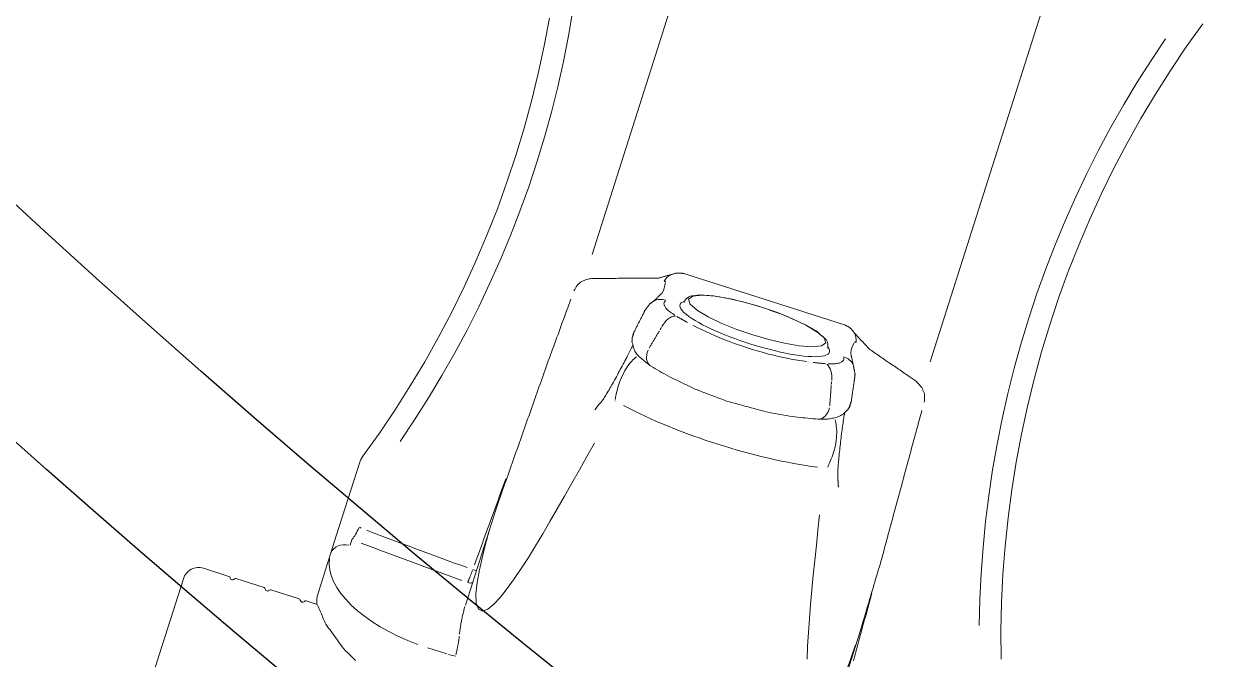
# Model space of a CAD drawing. Extents: x 309418 to 1212698, y 3438380 to 6877191.
# Drawn here: x 606468.345 to 606469.093, y 3438595.592 to 3438595.989 of the extents above; entities that cross this region are included whole.
import ezdxf

# ---------------------------------------------------------------- set-up
doc = ezdxf.new("R2010")
doc.units = 0
doc.header["$MEASUREMENT"] = 0
for name, color, linetype in [('DRAFT-LINES', 10, 'Continuous'), ('LA-FLOWERING-TREE', 221, 'Continuous'), ('LA-FURN-PERGOLA-POOL DECK-02', 32, 'Continuous')]:
    doc.layers.add(name, color=color, linetype=linetype)
doc.layers.add('LA-FURN-PG-LIMITS', color=1, linetype='Continuous', lineweight=5)
doc.layers.add('LA-FURN-PG-PLAY EQUIPMENT', color=160, linetype='Continuous', lineweight=5)

# ---------------------------------------------------------------- blocks, each defined once
blk = doc.blocks.new('A$C753A40E1')
at = {"linetype": 'Continuous'}
for p, q in [((58.6, 124.55, -9.55), (58.6, 98.55, -9.55)), ((41.384, 98.038, -9.55), (40.931, 98.012, -9.55)), ((42.731, 98.04, -9.55), (41.488, 98.04, -9.55)), ((50.153, 97.55, -9.55), (50.871, 97.55, -9.55)), ((51.329, 97.55, -9.55), (53.171, 97.55, -9.55)), ((53.629, 97.55, -9.55), (55.471, 97.55, -9.55)), ((55.929, 97.55, -9.55), (57.6, 97.55, -9.55)), ((50.3, 97.078, -9.55), (50.3, 94.287, -9.55)), ((17.3, 88.535, -9.55), (17.3, 94.786, -9.55)), ((41.3, 94.786, -9.55), (41.3, 88.535, -9.55)), ((50.3, 93.046, -9.55), (50.3, 94.287, -9.55)), ((49.3, 93.401, -9.55), (49.3, 93.037, -9.55)), ((50.3, 93.046, -9.55), (50.3, 88.34, -9.55)), ((24.6, 72.643, -9.55), (24.6, 72.546, -9.55)), ((34, 72.643, -9.55), (34, 72.546, -9.55)), ((18.217, 43.626, -9.55), (18.217, 71.505, -9.55)), ((40.383, 43.626, -9.55), (40.383, 71.505, -9.55)), ((34.571, 70.922, -9.55), (24.029, 70.922, -9.55))]:
    blk.add_line(p, q, dxfattribs=at)
for points in [[(46.799, 100.165), (46.954, 100.085), (47.108, 100.005), (47.263, 99.924), (47.417, 99.844), (47.572, 99.764), (47.726, 99.684), (47.848, 99.598), (47.964, 99.512), (48.081, 99.426), (48.197, 99.34), (48.313, 99.254), (48.43, 99.168), (48.546, 99.082), (48.663, 98.996), (48.779, 98.91), (48.896, 98.824), (49.012, 98.738), (49.129, 98.651), (49.245, 98.565), (49.32, 98.488), (49.385, 98.413), (49.45, 98.337), (49.516, 98.262), (49.581, 98.187), (49.646, 98.111), (49.712, 98.036), (49.777, 97.96), (49.842, 97.885), (49.908, 97.81), (49.973, 97.734), (50.038, 97.659), (50.103, 97.584), (50.169, 97.508), (50.201, 97.436), (50.221, 97.364), (50.24, 97.293), (50.26, 97.221), (50.28, 97.15), (50.3, 97.078)], [(40.93, 97.933), (40.934, 97.875), (40.938, 97.816), (40.942, 97.758), (40.947, 97.7), (40.952, 97.643), (40.957, 97.586), (40.963, 97.53), (40.968, 97.475), (40.974, 97.421), (40.98, 97.368), (40.986, 97.315), (40.992, 97.264), (40.999, 97.214), (41.005, 97.165), (41.012, 97.117), (41.018, 97.071), (41.025, 97.026), (41.032, 96.983), (41.038, 96.942), (41.045, 96.902), (41.052, 96.864), (41.059, 96.828), (41.066, 96.793), (41.072, 96.761)], [(41.103, 96.624), (41.118, 96.552), (41.133, 96.48), (41.147, 96.408), (41.16, 96.335), (41.173, 96.263), (41.185, 96.191), (41.197, 96.118), (41.208, 96.046), (41.218, 95.973), (41.228, 95.901), (41.237, 95.828), (41.245, 95.756), (41.253, 95.683), (41.261, 95.611), (41.267, 95.538), (41.273, 95.465), (41.279, 95.393), (41.284, 95.32), (41.288, 95.247), (41.291, 95.174), (41.294, 95.102), (41.297, 95.029), (41.298, 94.956), (41.299, 94.883)], [(21.922, 82.702), (21.727, 83.646), (21.532, 84.582), (21.339, 85.509), (21.145, 86.424), (20.95, 87.326), (20.754, 88.212), (20.556, 89.08), (20.353, 89.928), (20.146, 90.751), (19.931, 91.543)], [(17.388, 91.572), (17.34, 90.682), (17.312, 89.768)], [(41.288, 89.768), (41.26, 90.682), (41.212, 91.572), (41.138, 92.422), (41.032, 93.218), (40.885, 93.915), (40.691, 94.458), (40.45, 94.776), (40.179, 94.815), (39.898, 94.596), (39.626, 94.186), (39.368, 93.64), (39.124, 93.003), (38.892, 92.298), (38.669, 91.543), (38.454, 90.751), (38.247, 89.928), (38.044, 89.08), (37.846, 88.212), (37.65, 87.326), (37.455, 86.424), (37.261, 85.509), (37.068, 84.582), (36.873, 83.646), (36.678, 82.702)], [(41.535, 92.583), (41.537, 92.623), (41.538, 92.662), (41.54, 92.701), (41.543, 92.739), (41.545, 92.778), (41.547, 92.816), (41.55, 92.853), (41.552, 92.89), (41.555, 92.927), (41.558, 92.962), (41.561, 92.997), (41.563, 93.032), (41.566, 93.066), (41.57, 93.098), (41.573, 93.13), (41.576, 93.161), (41.579, 93.191), (41.583, 93.22), (41.586, 93.248), (41.589, 93.275), (41.593, 93.3), (41.596, 93.325), (41.6, 93.348), (41.603, 93.37)], [(17.14, 90.754), (17.15, 90.511), (17.16, 90.269), (17.17, 90.026), (17.18, 89.784), (17.19, 89.542), (17.2, 89.299), (17.21, 89.057), (17.22, 88.814), (17.23, 88.572), (17.24, 88.33), (17.25, 88.087), (17.26, 87.845), (17.27, 87.602), (17.28, 87.36), (17.29, 87.118), (17.3, 86.875), (17.309, 86.633), (17.319, 86.39)], [(41.286, 86.499), (41.295, 86.737), (41.304, 86.975), (41.314, 87.213), (41.324, 87.451), (41.333, 87.689), (41.343, 87.928), (41.353, 88.166), (41.363, 88.404), (41.372, 88.642), (41.382, 88.88), (41.392, 89.118), (41.402, 89.356), (41.412, 89.594), (41.422, 89.833), (41.432, 90.071), (41.442, 90.309), (41.452, 90.547), (41.462, 90.785), (41.472, 91.023), (41.481, 91.261), (41.491, 91.499), (41.501, 91.737), (41.51, 91.976), (41.52, 92.214)], [(17.796, 74.569), (17.788, 74.764), (17.78, 74.959), (17.771, 75.154), (17.763, 75.349), (17.755, 75.545), (17.746, 75.74), (17.738, 75.935), (17.73, 76.13), (17.722, 76.325), (17.713, 76.52), (17.705, 76.716), (17.697, 76.911), (17.688, 77.106), (17.68, 77.301), (17.672, 77.496), (17.663, 77.691), (17.655, 77.886), (17.647, 78.082), (17.639, 78.277), (17.63, 78.472), (17.622, 78.667), (17.614, 78.862), (17.605, 79.057), (17.597, 79.253), (17.589, 79.448), (17.58, 79.643), (17.572, 79.838), (17.564, 80.033), (17.556, 80.228), (17.547, 80.424), (17.539, 80.619), (17.531, 80.814), (17.522, 81.009), (17.514, 81.204), (17.506, 81.399), (17.497, 81.594), (17.489, 81.79), (17.481, 81.985), (17.473, 82.18), (17.464, 82.375), (17.456, 82.57), (17.448, 82.765), (17.439, 82.961), (17.431, 83.156), (17.423, 83.351), (17.414, 83.546), (17.406, 83.741), (17.398, 83.936), (17.39, 84.131), (17.382, 84.326), (17.378, 84.517), (17.374, 84.709), (17.371, 84.9), (17.367, 85.091), (17.363, 85.283), (17.36, 85.474), (17.356, 85.665), (17.352, 85.857), (17.348, 86.048), (17.345, 86.239), (17.341, 86.431), (17.337, 86.622), (17.334, 86.813), (17.33, 87.005), (17.326, 87.196), (17.322, 87.387), (17.319, 87.579), (17.315, 87.77), (17.311, 87.961), (17.307, 88.152), (17.304, 88.344), (17.3, 88.535)], [(41.3, 88.535), (41.294, 88.342), (41.288, 88.149), (41.282, 87.955), (41.275, 87.762), (41.269, 87.569), (41.263, 87.376), (41.257, 87.183), (41.251, 86.989), (41.245, 86.796), (41.238, 86.603), (41.232, 86.41), (41.226, 86.216), (41.22, 86.023), (41.214, 85.83), (41.208, 85.637), (41.202, 85.444), (41.195, 85.25), (41.189, 85.057), (41.183, 84.864), (41.177, 84.671), (41.171, 84.478), (41.165, 84.284), (41.158, 84.091), (41.152, 83.898), (41.146, 83.705), (41.14, 83.511), (41.134, 83.318), (41.128, 83.125), (41.122, 82.932), (41.115, 82.739), (41.109, 82.545), (41.103, 82.352), (41.097, 82.159), (41.091, 81.966), (41.085, 81.772), (41.078, 81.579), (41.072, 81.386), (41.066, 81.193), (41.06, 81), (41.054, 80.806), (41.048, 80.613), (41.042, 80.42), (41.035, 80.227), (41.029, 80.034), (41.023, 79.84), (41.017, 79.647), (41.011, 79.454), (41.005, 79.261), (40.998, 79.067), (40.992, 78.874), (40.984, 78.679), (40.975, 78.483), (40.967, 78.287), (40.958, 78.092), (40.95, 77.896), (40.941, 77.7), (40.932, 77.504), (40.924, 77.309), (40.915, 77.113), (40.907, 76.917), (40.898, 76.722), (40.89, 76.526), (40.881, 76.33), (40.872, 76.134), (40.864, 75.939), (40.855, 75.743), (40.847, 75.547), (40.838, 75.352), (40.829, 75.156), (40.821, 74.96), (40.812, 74.765), (40.804, 74.569)], [(8.379, 87.859), (8.921, 86.181), (9.418, 84.486), (9.868, 82.778), (10.273, 81.057), (10.63, 79.327), (10.94, 77.589), (11.202, 75.844), (11.417, 74.092), (11.585, 72.334), (11.704, 70.573), (11.776, 68.809), (11.8, 67.044), (11.776, 65.279), (11.704, 63.515), (11.584, 61.753), (11.416, 59.996), (11.201, 58.244), (10.938, 56.5), (10.628, 54.763), (10.271, 53.035), (9.867, 51.317), (9.417, 49.612), (8.921, 47.919), (8.379, 46.241)], [(47.398, 58.256), (47.183, 60.008), (47.015, 61.766), (46.896, 63.527), (46.824, 65.291), (46.8, 67.056), (46.824, 68.821), (46.896, 70.585), (47.016, 72.347), (47.184, 74.104), (47.399, 75.856), (47.662, 77.6), (47.972, 79.337), (48.329, 81.065), (48.733, 82.783), (49.183, 84.488), (49.679, 86.181), (50.221, 87.859)], [(10.311, 47.822), (10.766, 49.383), (11.181, 50.954), (11.558, 52.535), (11.896, 54.125), (12.195, 55.722), (12.454, 57.326), (12.673, 58.936), (12.853, 60.552), (12.993, 62.171), (13.094, 63.794), (13.154, 65.419), (13.174, 67.044), (13.154, 68.669), (13.094, 70.293), (12.994, 71.916), (12.855, 73.536), (12.675, 75.151), (12.456, 76.762), (12.197, 78.367), (11.898, 79.965), (11.56, 81.557), (11.182, 83.141), (10.766, 84.714), (10.312, 86.277)], [(48.289, 86.278), (47.834, 84.717), (47.419, 83.146), (47.042, 81.565), (46.704, 79.975), (46.405, 78.378), (46.146, 76.774), (45.927, 75.164), (45.747, 73.548), (45.607, 71.929), (45.506, 70.306), (45.446, 68.681), (45.426, 67.056), (45.446, 65.431), (45.506, 63.807), (45.606, 62.184), (45.745, 60.564), (45.925, 58.949), (46.144, 57.338)], [(21.511, 80.208), (21.503, 80.229), (21.495, 80.25), (21.487, 80.27), (21.479, 80.291), (21.471, 80.312), (21.463, 80.332), (21.455, 80.353), (21.446, 80.374), (21.438, 80.394), (21.43, 80.415), (21.422, 80.436), (21.414, 80.456), (21.406, 80.477), (21.398, 80.498), (21.39, 80.518), (21.381, 80.539), (21.373, 80.559), (21.365, 80.58), (21.357, 80.601), (21.349, 80.621), (21.341, 80.642), (21.333, 80.663), (21.325, 80.683), (21.316, 80.704)], [(22.347, 76.175), (22.336, 76.257), (22.325, 76.339), (22.314, 76.421), (22.304, 76.503), (22.293, 76.585), (22.276, 76.689), (22.257, 76.796), (22.239, 76.903), (22.22, 77.011), (22.202, 77.118), (22.184, 77.226), (22.163, 77.342), (22.139, 77.466), (22.115, 77.591), (22.092, 77.716), (22.068, 77.841), (22.044, 77.966), (22.019, 78.091), (21.995, 78.217), (21.97, 78.342), (21.945, 78.468), (21.92, 78.59), (21.896, 78.704), (21.872, 78.819), (21.848, 78.934), (21.824, 79.048), (21.801, 79.155), (21.779, 79.25), (21.756, 79.346), (21.734, 79.441), (21.712, 79.537), (21.69, 79.632), (21.669, 79.708), (21.65, 79.774), (21.63, 79.84), (21.611, 79.906), (21.591, 79.971), (21.572, 80.037), (21.553, 80.102), (21.54, 80.135), (21.526, 80.169), (21.513, 80.202), (21.506, 80.216)], [(21.513, 80.206), (21.513, 80.206), (21.513, 80.207), (21.513, 80.207), (21.513, 80.207), (21.512, 80.207), (21.512, 80.207), (21.512, 80.207), (21.512, 80.207), (21.512, 80.207), (21.512, 80.207), (21.512, 80.207), (21.512, 80.207), (21.512, 80.207), (21.512, 80.208), (21.512, 80.208), (21.512, 80.208), (21.512, 80.208), (21.512, 80.208), (21.512, 80.208), (21.512, 80.208), (21.512, 80.208), (21.511, 80.208), (21.511, 80.208), (21.511, 80.208)], [(37.094, 80.216), (37.084, 80.194), (37.073, 80.168), (37.062, 80.142), (37.045, 80.092), (37.028, 80.039), (37.01, 79.987), (36.993, 79.934), (36.972, 79.859), (36.951, 79.78), (36.93, 79.7), (36.909, 79.62), (36.888, 79.541), (36.867, 79.456), (36.844, 79.35), (36.821, 79.245), (36.797, 79.139), (36.774, 79.034), (36.751, 78.928), (36.728, 78.822), (36.704, 78.707), (36.679, 78.583), (36.654, 78.459), (36.629, 78.335), (36.605, 78.211), (36.58, 78.087), (36.555, 77.963), (36.531, 77.837), (36.508, 77.712), (36.484, 77.587), (36.46, 77.461), (36.437, 77.338), (36.417, 77.225), (36.396, 77.112), (36.376, 76.999), (36.356, 76.886), (36.339, 76.784), (36.325, 76.691), (36.311, 76.598), (36.297, 76.505), (36.283, 76.412), (36.271, 76.325), (36.262, 76.25), (36.253, 76.175)], [(37.089, 80.208), (37.089, 80.208), (37.089, 80.208), (37.088, 80.208), (37.088, 80.208), (37.088, 80.208), (37.088, 80.208), (37.088, 80.208), (37.088, 80.208), (37.088, 80.208), (37.088, 80.208), (37.088, 80.207), (37.088, 80.207), (37.088, 80.207), (37.088, 80.207), (37.088, 80.207), (37.088, 80.207), (37.088, 80.207), (37.088, 80.207), (37.088, 80.207), (37.087, 80.207), (37.087, 80.207), (37.087, 80.207), (37.087, 80.206), (37.087, 80.206)], [(37.284, 80.704), (37.276, 80.683), (37.269, 80.662), (37.261, 80.641), (37.254, 80.62), (37.246, 80.599), (37.239, 80.577), (37.231, 80.556), (37.224, 80.535), (37.216, 80.514), (37.209, 80.493), (37.201, 80.472), (37.194, 80.451), (37.186, 80.43), (37.179, 80.409), (37.171, 80.388), (37.164, 80.366), (37.156, 80.345), (37.149, 80.324), (37.141, 80.303), (37.134, 80.282), (37.123, 80.264), (37.111, 80.245), (37.1, 80.227), (37.089, 80.208)], [(22.793, 76.759), (22.744, 76.837), (22.694, 76.925), (22.643, 77.022), (22.591, 77.127), (22.539, 77.243), (22.49, 77.369), (22.444, 77.507), (22.403, 77.653), (22.366, 77.805), (22.334, 77.962), (22.308, 78.122), (22.287, 78.282), (22.272, 78.441), (22.263, 78.596), (22.261, 78.745), (22.263, 78.888), (22.268, 79.023), (22.276, 79.149), (22.285, 79.268), (22.295, 79.377), (22.305, 79.477), (22.316, 79.567), (22.326, 79.647), (22.335, 79.717)], [(36.265, 79.717), (36.274, 79.647), (36.284, 79.567), (36.295, 79.477), (36.305, 79.377), (36.315, 79.268), (36.324, 79.149), (36.332, 79.022), (36.337, 78.888), (36.339, 78.745), (36.337, 78.596), (36.328, 78.441), (36.313, 78.282), (36.292, 78.122), (36.266, 77.962), (36.234, 77.805), (36.197, 77.653), (36.156, 77.507), (36.11, 77.369), (36.061, 77.242), (36.009, 77.127), (35.957, 77.022), (35.906, 76.925), (35.855, 76.837), (35.807, 76.759)], [(23.802, 77.044), (23.961, 77.078), (24.12, 77.112), (24.279, 77.145), (24.437, 77.179), (24.596, 77.212), (24.755, 77.246), (24.914, 77.279), (25.072, 77.313), (25.231, 77.346), (25.395, 77.377), (25.575, 77.402), (25.755, 77.426), (25.934, 77.451), (26.114, 77.475), (26.293, 77.499), (26.473, 77.524), (26.652, 77.548), (26.832, 77.573), (27.026, 77.585), (27.225, 77.594), (27.423, 77.603), (27.621, 77.612), (27.82, 77.621), (28.018, 77.63), (28.216, 77.639), (28.415, 77.648), (28.613, 77.657), (28.811, 77.666), (29.01, 77.675), (29.208, 77.684), (29.406, 77.693), (29.604, 77.696), (29.802, 77.686), (29.999, 77.675), (30.196, 77.664), (30.393, 77.653), (30.59, 77.643), (30.787, 77.632), (30.984, 77.621), (31.182, 77.611), (31.379, 77.6), (31.576, 77.589), (31.763, 77.571), (31.94, 77.545), (32.118, 77.52), (32.296, 77.494), (32.474, 77.469), (32.652, 77.444), (32.829, 77.418), (33.007, 77.393), (33.185, 77.367), (33.363, 77.342), (33.54, 77.317), (33.704, 77.285), (33.86, 77.251), (34.017, 77.216), (34.173, 77.182), (34.329, 77.148), (34.485, 77.113), (34.641, 77.079), (34.798, 77.044)], [(22.242, 75.964), (22.287, 76.039), (22.333, 76.114), (22.378, 76.19), (22.424, 76.265), (22.469, 76.34), (22.528, 76.396), (22.588, 76.448), (22.649, 76.501), (22.71, 76.554), (22.771, 76.606), (22.835, 76.652), (22.905, 76.686), (22.975, 76.72), (23.045, 76.755), (23.115, 76.789), (23.186, 76.823), (23.256, 76.857), (23.326, 76.891), (23.399, 76.922), (23.48, 76.947), (23.56, 76.971), (23.641, 76.996), (23.722, 77.02), (23.802, 77.044)], [(34.798, 77.044), (34.872, 77.015), (34.947, 76.985), (35.022, 76.956), (35.097, 76.926), (35.172, 76.897), (35.247, 76.867), (35.322, 76.837), (35.397, 76.808), (35.472, 76.778), (35.547, 76.749), (35.622, 76.719), (35.697, 76.69), (35.766, 76.651), (35.828, 76.601), (35.89, 76.552), (35.952, 76.502), (36.014, 76.452), (36.076, 76.402), (36.124, 76.331), (36.171, 76.258), (36.218, 76.185), (36.265, 76.111), (36.312, 76.038), (36.358, 75.964)], [(22.172, 75.353), (22.172, 75.381), (22.172, 75.408), (22.171, 75.436), (22.171, 75.463), (22.171, 75.49), (22.17, 75.518), (22.17, 75.545), (22.17, 75.572), (22.17, 75.6), (22.169, 75.627), (22.169, 75.655), (22.169, 75.682), (22.174, 75.706), (22.18, 75.73), (22.186, 75.753), (22.192, 75.777), (22.198, 75.8), (22.205, 75.823), (22.211, 75.847), (22.217, 75.87), (22.223, 75.894), (22.229, 75.917), (22.235, 75.941), (22.242, 75.964)], [(23.666, 74.799), (23.653, 74.85), (23.641, 74.901), (23.629, 74.952), (23.617, 75.003), (23.604, 75.054), (23.592, 75.105), (23.58, 75.156), (23.568, 75.207), (23.555, 75.258), (23.543, 75.309), (23.531, 75.36), (23.519, 75.411), (23.507, 75.461), (23.495, 75.512), (23.483, 75.563), (23.471, 75.614), (23.459, 75.665), (23.447, 75.716), (23.435, 75.767), (23.423, 75.817), (23.411, 75.868), (23.399, 75.919), (23.387, 75.97), (23.375, 76.02)], [(35.225, 76.02), (35.213, 75.97), (35.201, 75.919), (35.189, 75.868), (35.177, 75.817), (35.165, 75.767), (35.153, 75.716), (35.141, 75.665), (35.129, 75.614), (35.117, 75.563), (35.105, 75.512), (35.093, 75.461), (35.081, 75.411), (35.069, 75.36), (35.057, 75.309), (35.045, 75.258), (35.032, 75.207), (35.02, 75.156), (35.008, 75.105), (34.996, 75.054), (34.983, 75.003), (34.971, 74.952), (34.959, 74.901), (34.947, 74.85), (34.934, 74.799)], [(36.358, 75.964), (36.365, 75.941), (36.372, 75.918), (36.378, 75.895), (36.385, 75.872), (36.391, 75.849), (36.398, 75.826), (36.404, 75.803), (36.411, 75.78), (36.418, 75.757), (36.423, 75.733), (36.424, 75.706), (36.424, 75.679), (36.424, 75.652), (36.425, 75.625), (36.425, 75.598), (36.425, 75.57), (36.426, 75.543), (36.426, 75.516), (36.426, 75.489), (36.427, 75.462), (36.427, 75.435), (36.427, 75.408), (36.427, 75.381), (36.428, 75.353)], [(22.172, 75.358), (22.171, 75.362), (22.171, 75.365), (22.171, 75.369), (22.171, 75.373), (22.171, 75.376), (22.171, 75.38), (22.171, 75.384), (22.171, 75.388), (22.172, 75.392), (22.172, 75.396), (22.173, 75.401), (22.174, 75.405), (22.175, 75.409), (22.176, 75.414), (22.177, 75.418), (22.178, 75.423), (22.179, 75.427), (22.18, 75.432), (22.182, 75.436), (22.184, 75.441), (22.185, 75.446), (22.187, 75.451), (22.189, 75.456), (22.191, 75.461)], [(22.385, 74.071), (22.376, 74.124), (22.367, 74.178), (22.358, 74.231), (22.349, 74.285), (22.34, 74.338), (22.332, 74.392), (22.323, 74.445), (22.314, 74.498), (22.305, 74.552), (22.296, 74.605), (22.287, 74.659), (22.278, 74.712), (22.27, 74.766), (22.261, 74.819), (22.252, 74.873), (22.243, 74.926), (22.234, 74.979), (22.225, 75.033), (22.216, 75.086), (22.208, 75.14), (22.199, 75.193), (22.19, 75.247), (22.181, 75.3), (22.172, 75.353)], [(36.428, 75.353), (36.419, 75.3), (36.41, 75.247), (36.401, 75.193), (36.392, 75.14), (36.384, 75.086), (36.375, 75.033), (36.366, 74.979), (36.357, 74.926), (36.348, 74.873), (36.339, 74.819), (36.33, 74.766), (36.322, 74.712), (36.313, 74.659), (36.304, 74.605), (36.295, 74.552), (36.286, 74.498), (36.277, 74.445), (36.268, 74.392), (36.26, 74.338), (36.251, 74.285), (36.242, 74.231), (36.233, 74.178), (36.224, 74.124), (36.215, 74.071)], [(36.409, 75.461), (36.411, 75.456), (36.413, 75.451), (36.415, 75.446), (36.416, 75.441), (36.418, 75.436), (36.42, 75.432), (36.421, 75.427), (36.422, 75.423), (36.423, 75.418), (36.424, 75.414), (36.425, 75.409), (36.426, 75.405), (36.427, 75.401), (36.428, 75.396), (36.428, 75.392), (36.429, 75.388), (36.429, 75.384), (36.429, 75.38), (36.429, 75.376), (36.429, 75.373), (36.429, 75.369), (36.429, 75.365), (36.429, 75.362), (36.428, 75.358)], [(23.722, 74.56), (23.72, 74.567), (23.719, 74.574), (23.717, 74.58), (23.716, 74.587), (23.714, 74.594), (23.713, 74.601), (23.711, 74.607), (23.709, 74.614), (23.708, 74.621), (23.706, 74.628), (23.705, 74.634), (23.703, 74.641), (23.702, 74.648), (23.7, 74.655), (23.698, 74.661), (23.697, 74.668), (23.695, 74.675), (23.694, 74.682), (23.692, 74.689), (23.691, 74.695), (23.689, 74.702), (23.688, 74.709), (23.686, 74.716), (23.684, 74.722)], [(25.578, 73.83), (25.858, 73.875), (26.146, 73.918), (26.44, 73.957), (26.741, 73.994), (27.047, 74.026), (27.358, 74.055), (27.673, 74.079), (27.992, 74.1), (28.316, 74.115), (28.643, 74.127), (28.972, 74.134), (29.303, 74.136), (29.633, 74.134), (29.963, 74.127), (30.29, 74.115), (30.613, 74.099), (30.933, 74.079), (31.248, 74.054), (31.558, 74.025), (31.863, 73.993), (32.162, 73.957), (32.456, 73.917), (32.742, 73.875), (33.022, 73.83)], [(34.916, 74.722), (34.914, 74.716), (34.912, 74.709), (34.911, 74.702), (34.909, 74.695), (34.908, 74.689), (34.906, 74.682), (34.905, 74.675), (34.903, 74.668), (34.902, 74.661), (34.9, 74.655), (34.898, 74.648), (34.897, 74.641), (34.895, 74.634), (34.894, 74.628), (34.892, 74.621), (34.891, 74.614), (34.889, 74.607), (34.887, 74.601), (34.886, 74.594), (34.884, 74.587), (34.883, 74.58), (34.881, 74.574), (34.88, 74.567), (34.878, 74.56)], [(19.192, 72.776), (19.121, 72.797), (19.05, 72.818), (18.978, 72.839), (18.907, 72.86), (18.836, 72.882), (18.765, 72.903), (18.696, 72.929), (18.63, 72.967), (18.564, 73.006), (18.498, 73.044), (18.432, 73.082), (18.366, 73.121), (18.301, 73.159), (18.235, 73.197), (18.174, 73.257), (18.115, 73.327), (18.056, 73.397), (17.997, 73.466), (17.953, 73.551), (17.919, 73.644), (17.885, 73.737), (17.85, 73.831), (17.826, 73.927), (17.816, 74.028)], [(22.432, 73.788), (22.43, 73.8), (22.428, 73.811), (22.426, 73.823), (22.424, 73.835), (22.422, 73.847), (22.42, 73.859), (22.418, 73.87), (22.417, 73.882), (22.415, 73.894), (22.413, 73.906), (22.411, 73.918), (22.409, 73.929), (22.407, 73.941), (22.405, 73.953), (22.403, 73.965), (22.401, 73.977), (22.399, 73.988), (22.397, 74), (22.395, 74.012), (22.393, 74.024), (22.391, 74.036), (22.389, 74.047), (22.387, 74.059), (22.385, 74.071)], [(22.742, 73.152), (22.728, 73.178), (22.714, 73.203), (22.7, 73.229), (22.686, 73.255), (22.672, 73.281), (22.658, 73.307), (22.643, 73.332), (22.629, 73.358), (22.615, 73.384), (22.601, 73.41), (22.587, 73.435), (22.573, 73.461), (22.559, 73.487), (22.545, 73.513), (22.53, 73.538), (22.516, 73.564), (22.502, 73.59), (22.488, 73.616), (22.474, 73.642), (22.46, 73.667), (22.452, 73.697), (22.446, 73.727), (22.439, 73.758), (22.432, 73.788)], [(23.461, 72.888), (23.443, 72.918), (23.429, 72.948), (23.42, 72.979), (23.416, 73.01), (23.416, 73.04), (23.421, 73.071), (23.431, 73.101), (23.445, 73.132), (23.464, 73.162), (23.488, 73.192), (23.516, 73.221), (23.549, 73.25), (23.586, 73.279), (23.627, 73.308), (23.673, 73.336), (23.723, 73.364), (23.778, 73.391), (23.836, 73.417), (23.899, 73.443), (23.966, 73.468), (24.036, 73.493), (24.11, 73.516), (24.188, 73.539), (24.269, 73.561)], [(29.3, 73.845), (28.965, 73.843), (28.631, 73.836), (28.298, 73.824), (27.969, 73.808), (27.643, 73.786), (27.324, 73.76), (27.011, 73.729), (26.706, 73.693), (26.411, 73.652), (26.127, 73.606), (25.856, 73.554), (25.599, 73.498), (25.36, 73.436), (25.142, 73.37), (24.946, 73.299), (24.777, 73.225), (24.636, 73.146), (24.526, 73.063), (24.451, 72.978), (24.409, 72.892), (24.403, 72.805), (24.433, 72.719), (24.499, 72.634), (24.6, 72.551)], [(24.422, 73.599), (24.452, 73.606), (24.483, 73.613), (24.513, 73.619), (24.543, 73.626), (24.574, 73.633), (24.605, 73.64), (24.635, 73.647), (24.666, 73.654), (24.697, 73.66), (24.728, 73.667), (24.759, 73.674), (24.79, 73.68), (24.822, 73.687), (24.853, 73.693), (24.885, 73.7), (24.917, 73.706), (24.948, 73.713), (24.98, 73.719), (25.012, 73.726), (25.044, 73.732), (25.076, 73.738), (25.109, 73.745), (25.141, 73.751), (25.174, 73.757)], [(34, 72.55), (34.099, 72.633), (34.165, 72.718), (34.197, 72.805), (34.192, 72.892), (34.151, 72.978), (34.075, 73.062), (33.965, 73.144), (33.825, 73.223), (33.656, 73.299), (33.461, 73.37), (33.243, 73.436), (33.006, 73.497), (32.751, 73.553), (32.481, 73.604), (32.196, 73.651), (31.9, 73.692), (31.594, 73.728), (31.28, 73.759), (30.96, 73.786), (30.634, 73.807), (30.303, 73.824), (29.969, 73.836), (29.635, 73.843), (29.3, 73.845)], [(33.426, 73.757), (33.459, 73.751), (33.491, 73.745), (33.524, 73.738), (33.556, 73.732), (33.588, 73.726), (33.62, 73.719), (33.652, 73.713), (33.683, 73.706), (33.715, 73.7), (33.747, 73.693), (33.778, 73.687), (33.81, 73.68), (33.841, 73.674), (33.872, 73.667), (33.903, 73.66), (33.934, 73.654), (33.965, 73.647), (33.995, 73.64), (34.026, 73.633), (34.057, 73.626), (34.087, 73.619), (34.117, 73.613), (34.148, 73.606), (34.178, 73.599)], [(34.331, 73.561), (34.412, 73.539), (34.49, 73.516), (34.565, 73.492), (34.636, 73.468), (34.702, 73.442), (34.765, 73.417), (34.824, 73.39), (34.878, 73.363), (34.928, 73.335), (34.974, 73.307), (35.015, 73.279), (35.052, 73.25), (35.085, 73.22), (35.113, 73.191), (35.136, 73.161), (35.155, 73.131), (35.169, 73.101), (35.179, 73.07), (35.184, 73.04), (35.184, 73.009), (35.18, 72.979), (35.171, 72.948), (35.157, 72.918), (35.139, 72.888)], [(36.168, 73.788), (36.157, 73.759), (36.147, 73.731), (36.136, 73.702), (36.126, 73.674), (36.115, 73.645), (36.105, 73.617), (36.094, 73.588), (36.084, 73.559), (36.073, 73.531), (36.063, 73.502), (36.053, 73.474), (36.042, 73.445), (36.032, 73.417), (36.021, 73.388), (36.01, 73.361), (35.993, 73.337), (35.976, 73.314), (35.959, 73.291), (35.942, 73.268), (35.925, 73.245), (35.908, 73.221), (35.891, 73.198), (35.875, 73.175), (35.858, 73.152)], [(36.215, 74.071), (36.213, 74.059), (36.211, 74.047), (36.209, 74.036), (36.207, 74.024), (36.205, 74.012), (36.203, 74), (36.201, 73.988), (36.199, 73.977), (36.197, 73.965), (36.195, 73.953), (36.193, 73.941), (36.191, 73.929), (36.189, 73.918), (36.187, 73.906), (36.185, 73.894), (36.183, 73.882), (36.182, 73.87), (36.18, 73.859), (36.178, 73.847), (36.176, 73.835), (36.174, 73.823), (36.172, 73.811), (36.17, 73.8), (36.168, 73.788)], [(40.784, 74.028), (40.763, 73.93), (40.742, 73.831), (40.721, 73.732), (40.695, 73.636), (40.646, 73.554), (40.596, 73.472), (40.546, 73.39), (40.49, 73.318), (40.426, 73.26), (40.363, 73.203), (40.299, 73.145), (40.234, 73.098), (40.169, 73.063), (40.103, 73.027), (40.037, 72.991), (39.971, 72.956), (39.902, 72.929), (39.832, 72.907), (39.761, 72.885), (39.69, 72.863), (39.62, 72.841), (39.549, 72.82), (39.479, 72.798), (39.408, 72.776)], [(23.287, 71.225), (23.239, 71.252), (23.191, 71.279), (23.142, 71.306), (23.094, 71.333), (23.046, 71.36), (22.998, 71.386), (22.95, 71.413), (22.902, 71.44), (22.854, 71.467), (22.806, 71.494), (22.757, 71.521), (22.709, 71.548), (22.661, 71.575), (22.613, 71.601), (22.565, 71.628), (22.517, 71.655), (22.469, 71.682), (22.421, 71.709), (22.372, 71.736), (22.324, 71.763), (22.276, 71.79), (22.228, 71.817), (22.18, 71.843), (22.132, 71.87), (22.084, 71.897), (22.035, 71.924), (21.937, 71.954), (21.839, 71.983), (21.741, 72.012), (21.643, 72.042), (21.545, 72.071), (21.447, 72.1), (21.349, 72.13), (21.251, 72.159), (21.153, 72.188), (21.055, 72.218), (20.957, 72.247), (20.859, 72.276), (20.761, 72.306), (20.663, 72.335), (20.565, 72.365), (20.466, 72.394), (20.368, 72.423), (20.27, 72.453), (20.172, 72.482), (20.074, 72.511), (19.976, 72.541), (19.878, 72.57), (19.78, 72.599), (19.682, 72.629), (19.584, 72.658), (19.486, 72.687), (19.388, 72.717), (19.29, 72.746), (19.192, 72.776)], [(23.112, 72.5), (23.097, 72.528), (23.081, 72.555), (23.066, 72.582), (23.05, 72.609), (23.035, 72.636), (23.02, 72.663), (23.004, 72.69), (22.989, 72.718), (22.973, 72.745), (22.958, 72.772), (22.943, 72.799), (22.927, 72.826), (22.912, 72.853), (22.896, 72.88), (22.881, 72.908), (22.866, 72.935), (22.85, 72.962), (22.835, 72.989), (22.819, 73.016), (22.804, 73.043), (22.789, 73.07), (22.773, 73.098), (22.758, 73.125), (22.742, 73.152)], [(29.3, 73.259), (30.346, 73.234), (31.357, 73.159), (32.285, 73.031), (33.062, 72.85), (33.603, 72.617), (33.8, 72.352), (33.6, 72.087), (33.058, 71.855), (32.276, 71.674), (31.35, 71.547), (30.341, 71.472), (29.296, 71.447), (28.251, 71.472), (27.242, 71.548), (26.315, 71.675), (25.536, 71.857), (24.996, 72.09), (24.801, 72.355), (25.004, 72.62), (25.545, 72.852), (26.325, 73.032), (27.251, 73.159), (28.258, 73.234), (29.3, 73.259)], [(39.408, 72.776), (39.318, 72.746), (39.227, 72.717), (39.137, 72.687), (39.046, 72.658), (38.956, 72.628), (38.865, 72.599), (38.774, 72.569), (38.684, 72.54), (38.593, 72.51), (38.503, 72.481), (38.412, 72.451), (38.322, 72.422), (38.231, 72.392), (38.141, 72.363), (38.05, 72.333), (37.96, 72.304), (37.869, 72.275), (37.779, 72.245), (37.688, 72.216), (37.598, 72.186), (37.507, 72.157), (37.417, 72.127), (37.326, 72.098), (37.236, 72.068), (37.145, 72.039), (37.054, 72.009), (36.964, 71.98), (36.873, 71.95), (36.783, 71.921), (36.692, 71.891), (36.602, 71.862), (36.511, 71.832), (36.421, 71.803), (36.33, 71.773), (36.24, 71.744), (36.149, 71.715), (36.059, 71.685), (35.975, 71.656), (35.936, 71.631), (35.897, 71.605), (35.858, 71.58), (35.819, 71.555), (35.78, 71.529), (35.741, 71.504), (35.702, 71.479), (35.663, 71.453), (35.624, 71.428), (35.586, 71.403), (35.547, 71.377), (35.508, 71.352), (35.469, 71.326), (35.43, 71.301), (35.391, 71.276), (35.352, 71.25), (35.313, 71.225)], [(35.858, 73.152), (35.842, 73.125), (35.827, 73.098), (35.811, 73.07), (35.796, 73.043), (35.781, 73.016), (35.765, 72.989), (35.75, 72.962), (35.734, 72.935), (35.719, 72.908), (35.704, 72.88), (35.688, 72.853), (35.673, 72.826), (35.657, 72.799), (35.642, 72.772), (35.627, 72.745), (35.611, 72.718), (35.596, 72.69), (35.58, 72.663), (35.565, 72.636), (35.55, 72.609), (35.534, 72.582), (35.519, 72.555), (35.503, 72.528), (35.488, 72.5)], [(34, 72.546), (33.971, 72.455), (33.942, 72.364), (33.895, 72.284), (33.826, 72.217), (33.757, 72.15), (33.663, 72.096), (33.557, 72.046), (33.452, 71.997), (33.347, 71.948), (33.242, 71.898), (33.096, 71.861), (32.948, 71.825), (32.8, 71.788), (32.653, 71.751), (32.505, 71.715), (32.356, 71.679), (32.176, 71.655), (31.997, 71.631), (31.817, 71.607), (31.637, 71.583), (31.457, 71.559), (31.278, 71.535), (31.09, 71.518), (30.892, 71.508), (30.694, 71.497), (30.497, 71.487), (30.299, 71.477), (30.102, 71.467), (29.904, 71.457), (29.706, 71.446), (29.507, 71.446), (29.307, 71.451), (29.106, 71.456), (28.906, 71.462), (28.705, 71.467), (28.505, 71.472), (28.304, 71.477), (28.104, 71.482), (27.903, 71.487), (27.715, 71.504), (27.533, 71.527), (27.35, 71.549), (27.167, 71.571), (26.984, 71.593), (26.802, 71.616), (26.619, 71.638), (26.436, 71.66), (26.254, 71.682), (26.087, 71.711), (25.935, 71.747), (25.784, 71.782), (25.632, 71.817), (25.505, 71.86), (25.395, 71.908), (25.285, 71.957), (25.175, 72.005), (25.064, 72.053), (24.954, 72.101), (24.844, 72.15), (24.771, 72.215), (24.705, 72.284), (24.657, 72.363), (24.628, 72.455), (24.6, 72.546)], [(23.103, 71.79), (23.101, 71.782), (23.099, 71.775), (23.096, 71.769), (23.094, 71.763), (23.091, 71.757), (23.088, 71.753), (23.085, 71.748), (23.082, 71.744), (23.078, 71.741), (23.075, 71.738), (23.071, 71.736), (23.067, 71.735), (23.063, 71.734), (23.059, 71.733), (23.055, 71.733), (23.05, 71.733), (23.046, 71.735), (23.041, 71.736), (23.036, 71.738), (23.031, 71.741), (23.026, 71.744), (23.021, 71.748), (23.015, 71.752), (23.01, 71.757)], [(24.029, 70.922), (23.994, 70.928), (23.959, 70.934), (23.924, 70.94), (23.888, 70.945), (23.853, 70.951), (23.818, 70.957), (23.783, 70.963), (23.748, 70.969), (23.712, 70.975), (23.679, 70.985), (23.649, 71), (23.619, 71.016), (23.589, 71.031), (23.558, 71.047), (23.528, 71.063), (23.498, 71.078), (23.467, 71.094), (23.437, 71.11), (23.407, 71.126), (23.383, 71.145), (23.359, 71.165), (23.335, 71.185), (23.311, 71.205), (23.287, 71.225)], [(35.313, 71.225), (35.287, 71.206), (35.26, 71.188), (35.234, 71.169), (35.207, 71.15), (35.181, 71.132), (35.154, 71.113), (35.128, 71.095), (35.101, 71.076), (35.075, 71.057), (35.048, 71.039), (35.016, 71.026), (34.983, 71.015), (34.949, 71.004), (34.916, 70.993), (34.882, 70.983), (34.849, 70.972), (34.816, 70.961), (34.782, 70.95), (34.749, 70.94), (34.714, 70.933), (34.678, 70.931), (34.642, 70.928), (34.607, 70.925), (34.571, 70.922)], [(35.59, 71.757), (35.585, 71.752), (35.579, 71.748), (35.574, 71.744), (35.569, 71.741), (35.564, 71.738), (35.559, 71.736), (35.554, 71.735), (35.55, 71.733), (35.545, 71.733), (35.541, 71.733), (35.537, 71.734), (35.533, 71.735), (35.529, 71.736), (35.525, 71.738), (35.522, 71.741), (35.518, 71.744), (35.515, 71.748), (35.512, 71.753), (35.509, 71.757), (35.506, 71.763), (35.504, 71.769), (35.501, 71.775), (35.499, 71.782), (35.497, 71.79)]]:
    blk.add_lwpolyline(points, dxfattribs=at)
for centre, radius, start, end in [((57.6, 98.55, -9.55), 1, 270, 0), ((50.871, 97.65, -9.55), 0.1, 270, 336.42182), ((51.1, 97.55, -9.55), 0.15, 23.57818, 156.42182), ((51.329, 97.65, -9.55), 0.1, 203.57818, 270), ((53.171, 97.65, -9.55), 0.1, 270, 336.42182), ((53.4, 97.55, -9.55), 0.15, 23.57818, 156.42182), ((53.629, 97.65, -9.55), 0.1, 203.57818, 270), ((55.471, 97.65, -9.55), 0.1, 270, 336.42182), ((55.7, 97.55, -9.55), 0.15, 23.57818, 156.42182), ((55.929, 97.65, -9.55), 0.1, 203.57818, 270), ((48.8, 88.34, -9.55), 1.5, 341.32828, 0)]:
    blk.add_arc(centre, radius, start, end, dxfattribs=at)
for centre, major_axis, ratio, start_param, end_param in [((42.8, 94.287, -9.55), (-7.5, 0), 0.50037, 3.220132, 4.633849), ((49.3, 94.287, -9.55), (1, 0), 0.866025, 4.790929, 6.204645), ((41.608, 92.964, -9.55), (-0.489, 0.104), 0.861183, 4.926672, 5.52743), ((29.3, -17.877, -9.55), (-193.125, 0), 0.57735, 4.61185, 4.646681), ((49.3, 92.151, -9.55), (0.117, 0.993), 0.19868, 0.588324, 1.541266), ((41.565, 92.531, -9.55), (-0.5, 0.02), 0.002537, 1.03751, 1.482416), ((29.3, -18.743, -9.55), (192.125, 0), 0.580355, 1.47026, 1.505144), ((48.8, 90.737, -9.55), (1.5, 0), 0.96225, 1.374383, 1.463378), ((29.3, 77.586, -9.55), (-11, 0), 0.258819, 4.096533, 5.328245), ((-1.265, 79.024, -9.55), (23.971, -0.345), 0.26229, 0.177201, 0.177669), ((59.865, 79.024, -9.55), (23.971, 0.345), 0.26229, 2.963924, 2.964392), ((24.048, 76.075, -9.55), (-0.246, 0.969), 0.675552, 0.069396, 1.318525), ((34.552, 76.075, -9.55), (0.246, 0.969), 0.675552, 4.964661, 6.213789), ((23.174, 75.604, -9.55), (-0.933, 0.36), 0.96114, 0.026209, 0.49797), ((35.426, 75.604, -9.55), (0.933, 0.36), 0.96114, 5.785216, 6.256976), ((24.382, 74.555, -9.55), (-0.228, 0.974), 0.648856, 1.492416, 2.725991), ((34.218, 74.555, -9.55), (-0.228, -0.974), 0.648856, 0.415601, 1.649177), ((23.492, 73.814, -9.55), (-0.75, -0.662), 0.941634, 0.043851, 0.833168), ((35.108, 73.814, -9.55), (0.75, -0.662), 0.941634, 5.450018, 6.239334), ((0.154, 72.691, -9.55), (-22.99, 0.568), 0.272899, 3.09561, 3.19602), ((58.446, 72.691, -9.55), (-22.99, -0.568), 0.272899, 6.228758, 6.329168), ((23.973, 71.952, -9.55), (-0.686, -0.727), 0.968543, 5.677413, 6.251303), ((34.627, 71.952, -9.55), (0.686, -0.727), 0.968543, 0.031883, 0.605772)]:
    blk.add_ellipse(centre, major_axis=major_axis, ratio=ratio, start_param=start_param, end_param=end_param, dxfattribs=at)
blk = doc.blocks.new('PGE-06')
at = {"layer": 'LA-FURN-PG-LIMITS', "extrusion": (0, 0, -1)}
blk.add_ellipse((0.05669, 0), major_axis=(0.75, 0), ratio=0.802095, dxfattribs=at)
at = {"xscale": 0.01, "yscale": 0.01, "zscale": 0.01, "rotation": 90}
blk.add_blockref('A$C753A40E1', (0.72475, -0.29304, 0.0955), dxfattribs=at)
blk = doc.blocks.new('tent kids')
at = {"layer": 'LA-FURN-PERGOLA-POOL DECK-02'}
blk.add_lwpolyline([(731933.76199, 294599.62807, -0.209883), (731928.76199, 294599.62807, 0.83868)], format="xyb", dxfattribs=at)
blk.add_lwpolyline([(731933.54283, 294599.35518, -0.05443), (731933.4891, 294599.40891, -0.182094), (731929.03488, 294599.40891, -0.05443), (731928.98115, 294599.35518, -0.182094), (731928.98115, 294594.90096, -0.05443), (731929.03488, 294594.84723, -0.182094), (731933.4891, 294594.84723, -0.05443), (731933.54283, 294594.90096, -0.182094)], format="xyb", close=True, dxfattribs=at)

msp = doc.modelspace()

# ---------------------------------------------------------------- linework, layer by layer
at = {"layer": 'DRAFT-LINES'}
msp.add_lwpolyline([(606503.91149, 3438478.30023, -0.105806), (606493.33324, 3438528.9389, 0.218106), (606484.07017, 3438549.42811, -0.00721), (606476.8233, 3438555.92829, -0.436188), (606476.71746, 3438596.23849, 0.53279), (606469.61786, 3438640.49142, -0.523488), (606465.1861, 3438665.75961, 0.034692), (606477.62861, 3438679.90205, 0.341335), (606477.53574, 3438696.24262, 0.076422), (606461.9097, 3438710.93743, -0.552768), (606463.16783, 3438741.39609, 0.475514), (606467.45988, 3438767.41639), (606463.72499, 3438771.63838)], format="xyb", dxfattribs=at)
at = {"layer": 'LA-FLOWERING-TREE'}
for radius in [3.13344, 2.13344, 1.13344]:
    msp.add_circle((606468.80248, 3438595.80199), radius, dxfattribs=at)

# ---------------------------------------------------------------- block references
at = {"layer": 'LA-FURN-PERGOLA-POOL DECK-02', "xscale": 1.097475299388668, "yscale": 1.097475299388668, "zscale": 1.097475299388668, "rotation": 321.6764723266944}
msp.add_blockref('tent kids', (-224207.36658, 3683060.43261, 0), dxfattribs=at)
at = {"layer": 'LA-FURN-PG-PLAY EQUIPMENT', "rotation": 72.37455111461088}
msp.add_blockref('PGE-06', (606468.80248, 3438595.80199), dxfattribs=at)

doc.saveas('drawing.dxf')
